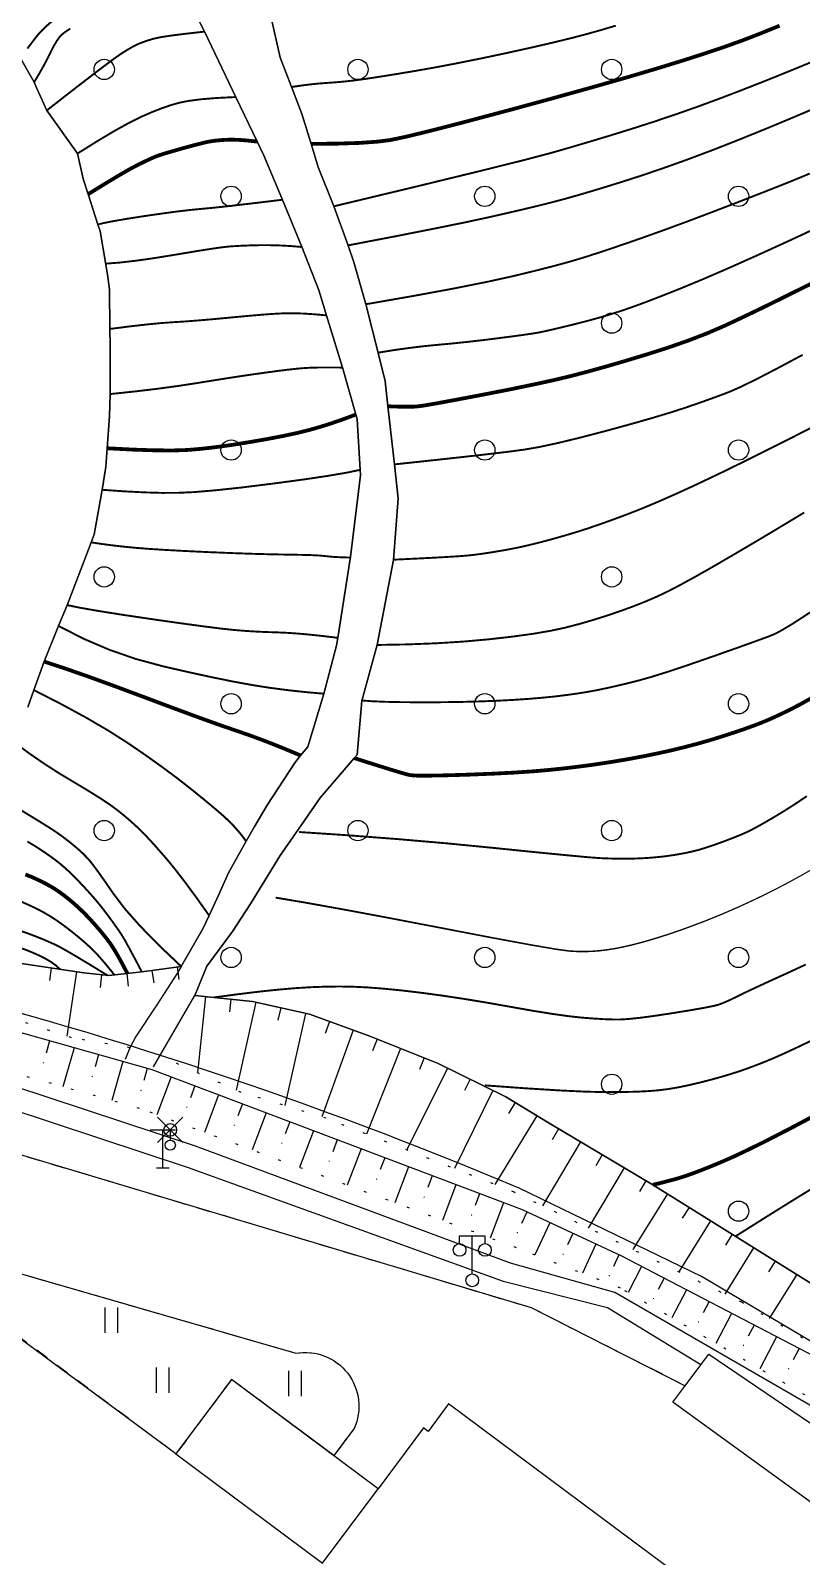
# Model space of a CAD drawing. Extents: x 396500 to 398250, y 1005980 to 1008200.
# Drawn here: x 396582.8 to 396613.2, y 1006693.8 to 1006754 of the extents above; entities that cross this region are included whole.
import ezdxf

# ---------------------------------------------------------------- set-up
doc = ezdxf.new("R2010")
doc.units = 0
doc.header["$LTSCALE"] = 0.5
doc.header["$PDMODE"] = 35
doc.header["$PDSIZE"] = 0.5
doc.linetypes.add('X4', pattern=[1.6, 0, -1.6])
doc.linetypes.add('X6', pattern=[2, 1, -1])
doc.layers.get('0').update_dxf_attribs({"linetype": 'CONTINUOUS'})
doc.layers.add('ASSIST', color=7, linetype='CONTINUOUS', plot=False)
for name, color, linetype in [('DGX', 2, 'CONTINUOUS'), ('DLDW', 11, 'CONTINUOUS'), ('DLSS', 4, 'CONTINUOUS'), ('DMTZ', 3, 'CONTINUOUS'), ('JMD', 6, 'CONTINUOUS'), ('ZBTZ', 3, 'CONTINUOUS')]:
    doc.layers.add(name, color=color, linetype=linetype)
doc.linetypes.add('10421', pattern='A,2,[150,AAA.SHX,S=1,R=0,X=0,Y=1],1e-11', length=2)
doc.linetypes.add('10422', pattern='A,2,[150,AAA.SHX,S=1,R=0,X=0,Y=1],2,[177,AAA.SHX,S=1,R=0,X=0,Y=0.8],1e-09', length=4)
doc.linetypes.add('1161', pattern='A,0,[149,AAA.SHX,S=0.15,R=0,X=0,Y=0],-1.6', length=1.6)
doc.linetypes.add('444', pattern='A,4.5,[145,AAA.SHX,S=1,R=0,X=0,Y=1],4.5,-0.5,[146,AAA.SHX,S=1,R=0,X=0,Y=0],-0.5', length=10)

# ---------------------------------------------------------------- blocks, each defined once
blk = doc.blocks.new('gc097')
for p, q in [((-1, 2.9), (-1, 3.5)), ((-1, 3.5), (1, 3.5)), ((0, 0.5), (0, 3.5)), ((1, 3.5), (1, 2.9))]:
    blk.add_line(p, q)
for centre in [(-1, 2.4), (1, 2.4), (0, 0)]:
    blk.add_circle(centre, 0.5)
blk = doc.blocks.new('gc063')
for p, q in [((-1, 3), (1, 3)), ((0, 0), (0, 3)), ((0.6, 3), (0.6, 2.2)), ((-0.5, 0), (0.5, 0))]:
    blk.add_line(p, q)
blk.add_circle((0.6, 1.8), 0.4)
blk.add_point((0.6, 3))
blk.add_point((0.6, 3))
blk = doc.blocks.new('gc323')
at = {"flags": 128}
for points in [[(-0.5, 0), (-0.5, 2)], [(0.5, 0), (0.5, 2)]]:
    blk.add_lwpolyline(points, dxfattribs=at)
blk = doc.blocks.new('gc326')
blk.add_circle((0, 0), 0.8)
blk = doc.blocks.new('GC200')
at = {"linetype": 'Continuous', "const_width": 0.2, "flags": 128}
blk.add_lwpolyline([(-0.1, 0, 1), (0.1, 0, 1)], format="xyb", close=True, dxfattribs=at)

msp = doc.modelspace()

# ---------------------------------------------------------------- linework, layer by layer
at = {"layer": 'ASSIST', "linetype": '1161'}
for points in [[(396580.967, 1006717.409), (396584.922, 1006716.811), (396585.916, 1006716.708), (396587.215, 1006716.853), (396587.899, 1006716.954), (396588.768, 1006717.066), (396588.873, 1006717.245), (396589.618, 1006718.547), (396589.863, 1006719.081), (396590.243, 1006719.91), (396590.634, 1006720.762), (396591.325, 1006722.003), (396591.637, 1006722.564), (396592.153, 1006723.421), (396593.238, 1006725.1), (396593.473, 1006725.384), (396593.753, 1006725.725), (396594.387, 1006727.818), (396594.882, 1006729.725), (396594.933, 1006730.021), (396595.436, 1006733.213), (396595.827, 1006736.43), (396595.816, 1006736.642), (396595.706, 1006738.64), (396595.654, 1006738.824), (396595.119, 1006740.673), (396594.493, 1006742.731), (396594.185, 1006743.73), (396593.514, 1006745.427), (396592.759, 1006747.289), (396592.019, 1006749.038), (396591.757, 1006749.581), (396590.912, 1006751.336), (396589.681, 1006753.914), (396588.863, 1006755.51)], [(396592.352, 1006754.281), (396592.672, 1006752.894), (396593.113, 1006751.733), (396593.515, 1006750.672), (396593.882, 1006749.49), (396594.167, 1006748.571), (396594.784, 1006747.03), (396595.34, 1006745.49), (396595.563, 1006744.824), (396596.039, 1006743.169), (396596.523, 1006741.26), (396596.8, 1006740.137), (396596.913, 1006739.146), (396597.176, 1006736.858), (396597.316, 1006735.516), (396597.137, 1006733.1), (396596.493, 1006729.74), (396595.883, 1006727.535), (396595.699, 1006725.414), (396595.584, 1006725.281), (396594.246, 1006723.708), (396593.384, 1006722.481), (396592.664, 1006721.44), (396591.502, 1006719.532), (396590.784, 1006718.451), (396589.78, 1006717.08), (396589.299, 1006715.926), (396591.569, 1006715.691), (396593.828, 1006715.182), (396596.205, 1006714.321), (396598.889, 1006713.246), (396601.557, 1006711.929), (396603.264, 1006710.885), (396607.355, 1006708.461), (396615.198, 1006703.569)], [(396582.428, 1006752.87), (396582.969, 1006751.921), (396583.081, 1006751.67), (396583.285, 1006751.214), (396583.467, 1006750.809), (396584.674, 1006749.108), (396584.896, 1006748.111), (396585.097, 1006747.508), (396585.486, 1006746.314), (396585.572, 1006746.049), (396585.794, 1006744.738), (396585.877, 1006744.245), (396585.946, 1006743.75), (396585.959, 1006742.196), (396585.965, 1006741.554), (396585.97, 1006739.63), (396585.94, 1006738.752), (396585.849, 1006737.492), (396585.796, 1006736.757), (396585.649, 1006735.856), (396585.337, 1006734.091), (396585.221, 1006733.784), (396584.881, 1006732.88), (396584.275, 1006731.31), (396583.936, 1006730.488), (396583.371, 1006729.083), (396582.962, 1006727.96), (396582.716, 1006727.285)]]:
    msp.add_lwpolyline(points, dxfattribs=at)
at = {"layer": 'ASSIST', "linetype": 'X4'}
for points in [[(396657.988, 1006671.982), (396655.198, 1006674.047), (396651.147, 1006677.129), (396650.827, 1006676.708), (396649.853, 1006677.231), (396646.467, 1006679.329), (396632.569, 1006688.235), (396625.454, 1006693.053), (396614.905, 1006699.277), (396606.078, 1006704.39), (396601.981, 1006705.978), (396587.123, 1006711.475), (396578.233, 1006713.982), (396568.544, 1006715.93), (396554.916, 1006718.275), (396548.557, 1006720.072), (396525.429, 1006729.389), (396500, 1006746.265)], [(396586.742, 1006713.865), (396584.448, 1006714.257), (396580.678, 1006715.492), (396579.162, 1006716.1)], [(396652.934, 1006677.239), (396646.373, 1006681.614), (396639.629, 1006685.904), (396629.543, 1006692.337), (396619.463, 1006698.769), (396610.855, 1006703.831), (396601.894, 1006708.169), (396594.478, 1006711.088), (396591.133, 1006712.104), (396587.927, 1006713.543)]]:
    msp.add_lwpolyline(points, dxfattribs=at)
at = {"layer": 'DGX', "linetype": 'Continuous', "const_width": 0.075}
for points in [[(396588.081, 1006757.108), (396587.887, 1006757.051), (396587.694, 1006756.984), (396587.504, 1006756.907), (396587.315, 1006756.82), (396587.096, 1006756.703), (396586.815, 1006756.538), (396586.471, 1006756.324), (396586.064, 1006756.062), (396585.641, 1006755.781), (396585.245, 1006755.509), (396584.876, 1006755.248), (396584.535, 1006754.996), (396584.232, 1006754.766), (396583.979, 1006754.57), (396583.776, 1006754.408), (396583.622, 1006754.28), (396583.498, 1006754.171), (396583.386, 1006754.069), (396583.285, 1006753.971), (396583.197, 1006753.88), (396583.087, 1006753.75), (396582.922, 1006753.538), (396582.702, 1006753.245)], [(396584.394, 1006754.035), (396584.216, 1006753.916), (396584.087, 1006753.819), (396583.979, 1006753.709), (396583.865, 1006753.552), (396583.743, 1006753.348), (396583.615, 1006753.096), (396583.476, 1006752.815), (396583.322, 1006752.526), (396583.153, 1006752.228), (396582.969, 1006751.921)], [(396605.89, 1006754.149), (396605.305, 1006753.975), (396604.749, 1006753.819), (396604.147, 1006753.661), (396603.425, 1006753.485), (396602.581, 1006753.29), (396601.617, 1006753.077), (396600.622, 1006752.865), (396599.688, 1006752.677), (396598.813, 1006752.511), (396597.998, 1006752.367), (396597.271, 1006752.246), (396596.656, 1006752.147), (396596.155, 1006752.07), (396595.768, 1006752.015), (396595.443, 1006751.974), (396595.13, 1006751.941), (396594.828, 1006751.915), (396594.536, 1006751.895), (396594.233, 1006751.873), (396593.895, 1006751.839), (396593.522, 1006751.792), (396593.113, 1006751.733)], [(396616.983, 1006754.159), (396616.113, 1006753.778), (396615.133, 1006753.357), (396614.041, 1006752.897), (396612.928, 1006752.436), (396611.884, 1006752.013), (396610.908, 1006751.629), (396610.002, 1006751.282), (396609.13, 1006750.961), (396608.26, 1006750.655), (396607.393, 1006750.363), (396606.527, 1006750.085), (396605.681, 1006749.823), (396604.872, 1006749.579), (396604.101, 1006749.351), (396603.367, 1006749.14), (396602.295, 1006748.857), (396600.506, 1006748.411), (396598.003, 1006747.802), (396594.784, 1006747.03)], [(396589.681, 1006753.914), (396588.939, 1006753.831), (396588.36, 1006753.757), (396587.942, 1006753.693), (396587.685, 1006753.637), (396587.517, 1006753.587), (396587.364, 1006753.537), (396587.226, 1006753.488), (396587.103, 1006753.441), (396586.975, 1006753.382), (396586.822, 1006753.301), (396586.644, 1006753.198), (396586.44, 1006753.072), (396586.092, 1006752.828), (396585.481, 1006752.37), (396584.606, 1006751.697), (396583.467, 1006750.809)], [(396590.912, 1006751.336), (396590.183, 1006751.3), (396589.567, 1006751.25), (396589.066, 1006751.186), (396588.678, 1006751.108), (396588.336, 1006751.01), (396587.973, 1006750.884), (396587.588, 1006750.732), (396587.181, 1006750.554), (396586.711, 1006750.32), (396586.136, 1006750.001), (396585.457, 1006749.597), (396584.674, 1006749.108)], [(396614.213, 1006751.099), (396612.942, 1006750.557), (396611.763, 1006750.066), (396610.677, 1006749.626), (396609.683, 1006749.236), (396608.745, 1006748.884), (396607.829, 1006748.556), (396606.933, 1006748.25), (396606.059, 1006747.969), (396605.242, 1006747.717), (396604.517, 1006747.501), (396603.885, 1006747.322), (396603.346, 1006747.179), (396602.819, 1006747.048), (396602.224, 1006746.905), (396601.56, 1006746.751), (396600.829, 1006746.585), (396599.912, 1006746.388), (396598.692, 1006746.14), (396597.168, 1006745.84), (396595.34, 1006745.49)], [(396613.538, 1006748.322), (396613.13, 1006748.15), (396612.524, 1006747.905), (396611.719, 1006747.587), (396610.716, 1006747.196), (396609.66, 1006746.79), (396608.697, 1006746.426), (396607.826, 1006746.105), (396607.046, 1006745.826), (396606.345, 1006745.581), (396605.706, 1006745.363), (396605.13, 1006745.172), (396604.618, 1006745.008), (396604.084, 1006744.849), (396603.446, 1006744.675), (396602.703, 1006744.486), (396601.857, 1006744.28), (396600.819, 1006744.051), (396599.503, 1006743.789), (396597.91, 1006743.495), (396596.039, 1006743.169)], [(396592.759, 1006747.289), (396591.652, 1006747.155), (396590.749, 1006747.05), (396590.052, 1006746.974), (396589.56, 1006746.928), (396589.126, 1006746.886), (396588.605, 1006746.825), (396587.996, 1006746.743), (396587.3, 1006746.642), (396586.632, 1006746.537), (396586.106, 1006746.448), (396585.724, 1006746.373), (396585.486, 1006746.314)], [(396614.067, 1006746.297), (396612.767, 1006745.691), (396611.467, 1006745.097), (396610.315, 1006744.583), (396609.312, 1006744.149), (396608.458, 1006743.796), (396607.723, 1006743.504), (396607.08, 1006743.256), (396606.527, 1006743.053), (396606.066, 1006742.894), (396605.638, 1006742.759), (396605.188, 1006742.626), (396604.714, 1006742.497), (396604.216, 1006742.37), (396603.751, 1006742.257), (396603.372, 1006742.167), (396603.08, 1006742.101), (396602.875, 1006742.058), (396602.652, 1006742.02), (396602.308, 1006741.97), (396601.844, 1006741.906), (396601.257, 1006741.83), (396600.623, 1006741.751), (396600.012, 1006741.682), (396599.427, 1006741.621), (396598.866, 1006741.569), (396598.307, 1006741.514), (396597.731, 1006741.444), (396597.136, 1006741.36), (396596.523, 1006741.26)], [(396593.514, 1006745.427), (396593.089, 1006745.463), (396592.665, 1006745.486), (396592.242, 1006745.497), (396591.819, 1006745.496), (396591.422, 1006745.486), (396591.074, 1006745.472), (396590.774, 1006745.454), (396590.523, 1006745.432), (396590.222, 1006745.394), (396589.773, 1006745.326), (396589.175, 1006745.23), (396588.43, 1006745.105), (396587.65, 1006744.979), (396586.95, 1006744.881), (396586.33, 1006744.811), (396585.789, 1006744.769)], [(396594.493, 1006742.731), (396594.014, 1006742.774), (396593.586, 1006742.802), (396593.21, 1006742.815), (396592.886, 1006742.814), (396592.531, 1006742.798), (396592.062, 1006742.766), (396591.478, 1006742.717), (396590.781, 1006742.652), (396590.07, 1006742.585), (396589.446, 1006742.531), (396588.909, 1006742.49), (396588.458, 1006742.462), (396587.996, 1006742.429), (396587.426, 1006742.374), (396586.747, 1006742.297), (396585.959, 1006742.196)], [(396613.26, 1006741.177), (396612.254, 1006740.639), (396611.436, 1006740.215), (396610.806, 1006739.907), (396610.362, 1006739.713), (396609.992, 1006739.572), (396609.58, 1006739.422), (396609.127, 1006739.261), (396608.633, 1006739.091), (396608.047, 1006738.902), (396607.323, 1006738.684), (396606.458, 1006738.438), (396605.454, 1006738.164), (396604.449, 1006737.902), (396603.584, 1006737.693), (396602.857, 1006737.538), (396602.269, 1006737.437), (396601.562, 1006737.344), (396600.477, 1006737.217), (396599.015, 1006737.055), (396597.176, 1006736.858)], [(396595.119, 1006740.673), (396594.649, 1006740.678), (396594.243, 1006740.677), (396593.902, 1006740.669), (396593.624, 1006740.655), (396593.34, 1006740.63), (396592.979, 1006740.591), (396592.54, 1006740.536), (396592.023, 1006740.466), (396591.443, 1006740.384), (396590.816, 1006740.29), (396590.14, 1006740.184), (396589.417, 1006740.067), (396588.641, 1006739.948), (396587.808, 1006739.835), (396586.917, 1006739.729), (396585.97, 1006739.63)], [(396613.673, 1006738.34), (396612.329, 1006737.657), (396611.123, 1006737.055), (396610.057, 1006736.533), (396609.131, 1006736.092), (396608.309, 1006735.714), (396607.556, 1006735.382), (396606.871, 1006735.096), (396606.256, 1006734.856), (396605.705, 1006734.653), (396605.212, 1006734.477), (396604.777, 1006734.329), (396604.401, 1006734.208), (396604.049, 1006734.102), (396603.686, 1006733.996), (396603.312, 1006733.892), (396602.927, 1006733.789), (396602.538, 1006733.692), (396602.152, 1006733.603), (396601.769, 1006733.525), (396601.39, 1006733.456), (396601.028, 1006733.396), (396600.697, 1006733.345), (396600.397, 1006733.304), (396600.129, 1006733.272), (396599.751, 1006733.24), (396599.121, 1006733.201), (396598.238, 1006733.154), (396597.104, 1006733.099)], [(396595.816, 1006736.642), (396595.292, 1006736.532), (396594.543, 1006736.404), (396593.569, 1006736.259), (396592.369, 1006736.098), (396591.151, 1006735.947), (396590.119, 1006735.836), (396589.274, 1006735.765), (396588.616, 1006735.735), (396588.007, 1006735.734), (396587.309, 1006735.754), (396586.523, 1006735.795), (396585.649, 1006735.856)], [(396613.321, 1006734.961), (396612.388, 1006734.398), (396611.471, 1006733.85), (396610.569, 1006733.318), (396609.737, 1006732.833), (396609.025, 1006732.429), (396608.434, 1006732.105), (396607.965, 1006731.86), (396607.538, 1006731.657), (396607.073, 1006731.456), (396606.572, 1006731.258), (396606.033, 1006731.062), (396605.481, 1006730.876), (396604.94, 1006730.707), (396604.41, 1006730.555), (396603.891, 1006730.42), (396603.319, 1006730.297), (396602.631, 1006730.18), (396601.826, 1006730.069), (396600.905, 1006729.964), (396599.895, 1006729.874), (396598.823, 1006729.806), (396597.689, 1006729.762), (396596.493, 1006729.74)], [(396595.432, 1006733.185), (396595.133, 1006733.193), (396594.871, 1006733.205), (396594.647, 1006733.221), (396594.46, 1006733.242), (396594.24, 1006733.263), (396593.916, 1006733.28), (396593.488, 1006733.292), (396592.957, 1006733.301), (396592.325, 1006733.312), (396591.597, 1006733.332), (396590.771, 1006733.361), (396589.847, 1006733.399), (396588.938, 1006733.442), (396588.153, 1006733.485), (396587.493, 1006733.527), (396586.958, 1006733.57), (396586.494, 1006733.615), (396586.05, 1006733.666), (396585.626, 1006733.722), (396585.221, 1006733.784)], [(396594.933, 1006730.021), (396594.22, 1006730.107), (396593.583, 1006730.171), (396593.022, 1006730.214), (396592.537, 1006730.236), (396592.098, 1006730.25), (396591.67, 1006730.27), (396591.255, 1006730.297), (396590.852, 1006730.33), (396590.348, 1006730.384), (396589.631, 1006730.475), (396588.701, 1006730.602), (396587.558, 1006730.765), (396586.415, 1006730.935), (396585.487, 1006731.083), (396584.774, 1006731.208), (396584.275, 1006731.31)], [(396613.593, 1006731.052), (396613.128, 1006730.747), (396612.818, 1006730.549), (396612.601, 1006730.418), (396612.414, 1006730.309), (396612.259, 1006730.224), (396612.134, 1006730.162), (396611.903, 1006730.07), (396611.431, 1006729.897), (396610.718, 1006729.641), (396609.763, 1006729.303), (396608.767, 1006728.958), (396607.931, 1006728.679), (396607.254, 1006728.468), (396606.737, 1006728.324), (396606.31, 1006728.218), (396605.905, 1006728.122), (396605.522, 1006728.036), (396605.16, 1006727.961), (396604.793, 1006727.893), (396604.392, 1006727.828), (396603.957, 1006727.767), (396603.489, 1006727.71), (396602.98, 1006727.658), (396602.422, 1006727.612), (396601.815, 1006727.572), (396601.16, 1006727.538), (396600.464, 1006727.512), (396599.735, 1006727.493), (396598.974, 1006727.483), (396598.181, 1006727.48), (396597.431, 1006727.486), (396596.798, 1006727.5), (396596.284, 1006727.522), (396595.887, 1006727.552)], [(396594.387, 1006727.818), (396593.641, 1006727.885), (396592.921, 1006727.964), (396592.225, 1006728.056), (396591.555, 1006728.162), (396590.843, 1006728.292), (396590.022, 1006728.458), (396589.093, 1006728.66), (396588.055, 1006728.897), (396586.978, 1006729.188), (396585.933, 1006729.551), (396584.919, 1006729.984), (396583.936, 1006730.488)], [(396582.962, 1006727.96), (396584.056, 1006727.399), (396585.038, 1006726.865), (396585.907, 1006726.356), (396586.664, 1006725.873), (396587.346, 1006725.407), (396587.994, 1006724.944), (396588.608, 1006724.488), (396589.186, 1006724.035), (396589.7, 1006723.619), (396590.119, 1006723.27), (396590.444, 1006722.987), (396590.674, 1006722.77), (396590.852, 1006722.585), (396591.02, 1006722.395), (396591.177, 1006722.202), (396591.325, 1006722.003)], [(396582.269, 1006725.841), (396582.801, 1006725.449), (396583.356, 1006725.067), (396583.935, 1006724.695), (396584.535, 1006724.333), (396585.103, 1006723.994), (396585.581, 1006723.695), (396585.971, 1006723.435), (396586.27, 1006723.213), (396586.518, 1006723.013), (396586.751, 1006722.814), (396586.969, 1006722.618), (396587.172, 1006722.424), (396587.382, 1006722.21), (396587.621, 1006721.953), (396587.889, 1006721.653), (396588.187, 1006721.311), (396588.525, 1006720.899), (396588.918, 1006720.39), (396589.364, 1006719.784), (396589.863, 1006719.081)], [(396581.678, 1006723.694), (396582.515, 1006723.189), (396583.163, 1006722.794), (396583.621, 1006722.507), (396583.891, 1006722.328), (396584.065, 1006722.203), (396584.236, 1006722.074), (396584.406, 1006721.941), (396584.573, 1006721.804), (396584.733, 1006721.666), (396584.881, 1006721.529), (396585.016, 1006721.393), (396585.14, 1006721.258), (396585.289, 1006721.073), (396585.499, 1006720.789), (396585.772, 1006720.404), (396586.106, 1006719.919), (396586.547, 1006719.339), (396587.137, 1006718.671), (396587.878, 1006717.913), (396588.768, 1006717.066)], [(396582.703, 1006721.992), (396582.859, 1006721.901), (396583.031, 1006721.796), (396583.219, 1006721.675), (396583.422, 1006721.539), (396583.625, 1006721.397), (396583.815, 1006721.257), (396583.99, 1006721.119), (396584.15, 1006720.984), (396584.316, 1006720.833), (396584.506, 1006720.648), (396584.72, 1006720.431), (396584.959, 1006720.179), (396585.202, 1006719.912), (396585.433, 1006719.644), (396585.651, 1006719.376), (396585.856, 1006719.108), (396586.04, 1006718.857), (396586.196, 1006718.639), (396586.325, 1006718.454), (396586.425, 1006718.302), (396586.54, 1006718.111), (396586.709, 1006717.806), (396586.934, 1006717.386), (396587.215, 1006716.853)], [(396586.153, 1006716.712), (396585.914, 1006717.008), (396585.7, 1006717.264), (396585.512, 1006717.48), (396585.35, 1006717.655), (396585.18, 1006717.821), (396584.971, 1006718.01), (396584.723, 1006718.221), (396584.435, 1006718.454), (396584.133, 1006718.686), (396583.843, 1006718.892), (396583.563, 1006719.072), (396583.296, 1006719.225), (396583.039, 1006719.358), (396582.795, 1006719.475), (396582.563, 1006719.578), (396582.343, 1006719.665), (396582.083, 1006719.744), (396581.729, 1006719.822), (396581.282, 1006719.898), (396580.742, 1006719.972)], [(396580.335, 1006719.059), (396581.027, 1006718.887), (396581.646, 1006718.719), (396582.19, 1006718.555), (396582.661, 1006718.394), (396583.07, 1006718.239), (396583.431, 1006718.092), (396583.743, 1006717.953), (396584.006, 1006717.821), (396584.301, 1006717.656), (396584.711, 1006717.416), (396585.234, 1006717.1), (396585.871, 1006716.709)], [(396583.989, 1006716.958), (396583.835, 1006717.101), (396583.643, 1006717.241), (396583.414, 1006717.378), (396583.146, 1006717.511), (396582.867, 1006717.633), (396582.603, 1006717.738), (396582.354, 1006717.824), (396582.12, 1006717.893), (396581.882, 1006717.951), (396581.623, 1006718.006), (396581.341, 1006718.058), (396581.038, 1006718.108), (396580.733, 1006718.147), (396580.448, 1006718.169), (396580.183, 1006718.175), (396579.937, 1006718.163)], [(396613.382, 1006717.144), (396612.609, 1006716.787), (396611.97, 1006716.496), (396611.44, 1006716.251), (396611.019, 1006716.053), (396610.708, 1006715.901), (396610.467, 1006715.783), (396610.257, 1006715.686), (396610.078, 1006715.611), (396609.929, 1006715.557), (396609.716, 1006715.505), (396609.346, 1006715.432), (396608.819, 1006715.34), (396608.133, 1006715.229), (396607.43, 1006715.122), (396606.85, 1006715.045), (396606.394, 1006714.997), (396606.06, 1006714.978), (396605.764, 1006714.979), (396605.419, 1006714.991), (396605.027, 1006715.015), (396604.585, 1006715.049), (396604.059, 1006715.105), (396603.41, 1006715.196), (396602.638, 1006715.319), (396601.743, 1006715.477), (396600.807, 1006715.643), (396599.911, 1006715.79), (396599.056, 1006715.919), (396598.242, 1006716.029), (396597.48, 1006716.12), (396596.78, 1006716.19), (396596.145, 1006716.24), (396595.573, 1006716.268), (396595.023, 1006716.278), (396594.452, 1006716.272), (396593.862, 1006716.25), (396593.251, 1006716.212), (396592.586, 1006716.154), (396591.832, 1006716.075), (396590.99, 1006715.972), (396590.06, 1006715.848)], [(396613.767, 1006714.224), (396613.026, 1006713.87), (396612.445, 1006713.601), (396612.025, 1006713.417), (396611.689, 1006713.28), (396611.36, 1006713.152), (396611.038, 1006713.033), (396610.723, 1006712.924), (396610.395, 1006712.819), (396610.032, 1006712.711), (396609.633, 1006712.602), (396609.2, 1006712.49), (396608.761, 1006712.387), (396608.347, 1006712.302), (396607.956, 1006712.236), (396607.59, 1006712.189), (396607.196, 1006712.156), (396606.721, 1006712.132), (396606.166, 1006712.119), (396605.531, 1006712.115), (396604.725, 1006712.132), (396603.656, 1006712.183), (396602.326, 1006712.266), (396600.732, 1006712.382)], [(396613.894, 1006708.475), (396613.035, 1006707.951), (396611.94, 1006707.27), (396610.611, 1006706.432)]]:
    msp.add_lwpolyline(points, dxfattribs=at)
at = {"layer": 'DGX', "color": 3, "linetype": 'Continuous', "lineweight": -2, "const_width": 0.15}
for points in [[(396612.349, 1006754.147), (396611.542, 1006753.822), (396610.882, 1006753.567), (396610.237, 1006753.335), (396609.478, 1006753.078), (396608.605, 1006752.797), (396607.618, 1006752.492), (396606.465, 1006752.15), (396605.096, 1006751.758), (396603.511, 1006751.316), (396601.709, 1006750.825), (396599.983, 1006750.365), (396598.623, 1006750.014), (396597.631, 1006749.773), (396597.006, 1006749.642), (396596.479, 1006749.576), (396595.783, 1006749.528), (396594.917, 1006749.5), (396593.882, 1006749.49)], [(396591.757, 1006749.581), (396591.384, 1006749.621), (396591.059, 1006749.646), (396590.782, 1006749.657), (396590.553, 1006749.652), (396590.356, 1006749.64), (396590.178, 1006749.624), (396590.018, 1006749.605), (396589.877, 1006749.583), (396589.711, 1006749.548), (396589.48, 1006749.492), (396589.181, 1006749.413), (396588.817, 1006749.313), (396588.457, 1006749.211), (396588.17, 1006749.127), (396587.957, 1006749.061), (396587.818, 1006749.014), (396587.696, 1006748.964), (396587.536, 1006748.893), (396587.336, 1006748.8), (396587.097, 1006748.684), (396586.779, 1006748.516), (396586.339, 1006748.264), (396585.779, 1006747.928), (396585.097, 1006747.508)], [(396613.583, 1006743.973), (396612.771, 1006743.573), (396612.085, 1006743.232), (396611.421, 1006742.908), (396610.779, 1006742.602), (396610.159, 1006742.312), (396609.512, 1006742.032), (396608.79, 1006741.752), (396607.993, 1006741.473), (396607.122, 1006741.194), (396606.253, 1006740.931), (396605.462, 1006740.701), (396604.75, 1006740.504), (396604.116, 1006740.338), (396603.453, 1006740.18), (396602.651, 1006740.005), (396601.71, 1006739.811), (396600.631, 1006739.6), (396599.608, 1006739.406), (396598.838, 1006739.264), (396598.32, 1006739.175), (396598.054, 1006739.139), (396597.878, 1006739.131), (396597.629, 1006739.13), (396597.307, 1006739.135), (396596.913, 1006739.146)], [(396595.654, 1006738.824), (396595.158, 1006738.639), (396594.684, 1006738.475), (396594.231, 1006738.332), (396593.8, 1006738.21), (396593.338, 1006738.096), (396592.794, 1006737.979), (396592.169, 1006737.859), (396591.462, 1006737.736), (396590.747, 1006737.622), (396590.097, 1006737.533), (396589.512, 1006737.467), (396588.992, 1006737.424), (396588.43, 1006737.406), (396587.719, 1006737.411), (396586.859, 1006737.44), (396585.849, 1006737.492)], [(396583.371, 1006729.083), (396584.143, 1006728.829), (396585.063, 1006728.509), (396586.129, 1006728.122), (396587.343, 1006727.669), (396588.536, 1006727.222), (396589.538, 1006726.853), (396590.351, 1006726.561), (396590.974, 1006726.348), (396591.526, 1006726.157), (396592.126, 1006725.933), (396592.775, 1006725.675), (396593.473, 1006725.384)], [(396613.655, 1006727.674), (396613.175, 1006727.407), (396612.803, 1006727.212), (396612.491, 1006727.058), (396612.193, 1006726.917), (396611.907, 1006726.79), (396611.634, 1006726.676), (396611.34, 1006726.563), (396610.991, 1006726.437), (396610.585, 1006726.298), (396610.124, 1006726.148), (396609.63, 1006725.995), (396609.124, 1006725.85), (396608.608, 1006725.714), (396608.08, 1006725.586), (396607.537, 1006725.465), (396606.974, 1006725.351), (396606.391, 1006725.242), (396605.789, 1006725.14), (396605.175, 1006725.045), (396604.559, 1006724.96), (396603.941, 1006724.885), (396603.319, 1006724.819), (396602.649, 1006724.76), (396601.882, 1006724.709), (396601.018, 1006724.665), (396600.058, 1006724.627), (396599.161, 1006724.6), (396598.483, 1006724.588), (396598.026, 1006724.591), (396597.79, 1006724.608), (396597.557, 1006724.668), (396597.112, 1006724.8), (396596.455, 1006725.005), (396595.584, 1006725.281)], [(396582.624, 1006720.693), (396582.823, 1006720.615), (396583.036, 1006720.522), (396583.25, 1006720.421), (396583.452, 1006720.317), (396583.642, 1006720.21), (396583.819, 1006720.101), (396583.992, 1006719.983), (396584.172, 1006719.85), (396584.358, 1006719.702), (396584.55, 1006719.539), (396584.746, 1006719.361), (396584.942, 1006719.171), (396585.139, 1006718.967), (396585.337, 1006718.75), (396585.526, 1006718.533), (396585.694, 1006718.331), (396585.843, 1006718.143), (396585.971, 1006717.97), (396586.103, 1006717.77), (396586.262, 1006717.504), (396586.446, 1006717.171), (396586.657, 1006716.771)], [(396613.679, 1006711.166), (396612.775, 1006710.686), (396611.921, 1006710.246), (396611.173, 1006709.874), (396610.532, 1006709.57), (396609.997, 1006709.336), (396609.547, 1006709.151), (396609.162, 1006708.999), (396608.841, 1006708.879), (396608.584, 1006708.791), (396608.339, 1006708.716), (396608.052, 1006708.636), (396607.724, 1006708.551), (396607.355, 1006708.461)]]:
    msp.add_lwpolyline(points, dxfattribs=at)
at = {"layer": 'DGX', "linetype": 'Continuous', "const_width": 0.075, "flags": 128}
msp.add_lwpolyline([(396593.413, 1006722.367), (396595.387, 1006722.235), (396597.321, 1006722.086), (396599.215, 1006721.922), (396601.07, 1006721.741), (396602.709, 1006721.574), (396603.958, 1006721.452), (396604.818, 1006721.372), (396605.288, 1006721.337), (396605.56, 1006721.326), (396605.826, 1006721.318), (396606.086, 1006721.315), (396606.339, 1006721.315), (396606.587, 1006721.319), (396606.829, 1006721.328), (396607.066, 1006721.34), (396607.298, 1006721.356), (396607.525, 1006721.377), (396607.747, 1006721.4), (396607.965, 1006721.428), (396608.178, 1006721.459), (396608.386, 1006721.494), (396608.591, 1006721.532), (396608.793, 1006721.574), (396608.99, 1006721.619), (396609.206, 1006721.677), (396609.461, 1006721.755), (396609.757, 1006721.855), (396610.094, 1006721.976), (396610.426, 1006722.101), (396610.712, 1006722.214), (396610.95, 1006722.315), (396611.141, 1006722.403), (396611.328, 1006722.5), (396611.555, 1006722.623), (396611.822, 1006722.775), (396612.129, 1006722.954), (396612.455, 1006723.151), (396612.779, 1006723.354), (396613.101, 1006723.564), (396613.421, 1006723.781)], dxfattribs=at)
at = {"layer": 'DGX', "linetype": 'Continuous', "flags": 128}
msp.add_lwpolyline([(396592.491, 1006719.781, 0.075, 0.0733, 0), (396593.744, 1006719.569, 0.0733, 0.0713, 0), (396595.263, 1006719.296, 0.0713, 0.0689, 0), (396597.05, 1006718.962, 0.0689, 0.0661, 0), (396599.104, 1006718.568, 0.0661, 0.0635, 0), (396601.055, 1006718.193, 0.0635, 0.0615, 0), (396602.534, 1006717.92, 0.0615, 0.0602, 0), (396603.541, 1006717.747, 0.0602, 0.0595, 0), (396604.076, 1006717.675, 0.0595, 0.0591, 0), (396604.373, 1006717.659, 0.0591, 0.0587, 0), (396604.666, 1006717.656, 0.0587, 0.0583, 0), (396604.956, 1006717.665, 0.0583, 0.0579, 0), (396605.242, 1006717.687, 0.0579, 0.0575, 0), (396605.534, 1006717.722, 0.0575, 0.0571, 0), (396605.839, 1006717.77, 0.0571, 0.0567, 0), (396606.158, 1006717.832, 0.0567, 0.0563, 0), (396606.491, 1006717.908, 0.0563, 0.0558, 0), (396606.841, 1006717.997, 0.0558, 0.0553, 0), (396607.21, 1006718.101, 0.0553, 0.0547, 0), (396607.598, 1006718.218, 0.0547, 0.0542, 0), (396608.006, 1006718.349, 0.0542, 0.0536, 0), (396608.43, 1006718.494, 0.0536, 0.053, 0), (396608.868, 1006718.653, 0.053, 0.0523, 0), (396609.32, 1006718.824, 0.0523, 0.0517, 0), (396609.785, 1006719.009, 0.0517, 0.051, 0), (396610.26, 1006719.208, 0.051, 0.0503, 0), (396610.742, 1006719.419, 0.0503, 0.0496, 0), (396611.23, 1006719.643, 0.0496, 0.0489, 0), (396611.726, 1006719.88, 0.0489, 0.0481, 0), (396612.225, 1006720.13, 0.0481, 0.0474, 0), (396612.725, 1006720.393, 0.0474, 0.0466, 0), (396613.225, 1006720.667, 0.0466, 0.0459, 0), (396613.726, 1006720.954, 0.0459, 0.0451, 0)], format="xyseb", dxfattribs=at)
at = {"layer": 'DLDW', "linetype": 'Continuous', "elevation": 19.55, "flags": 128}
msp.add_lwpolyline([(396625.32, 1006687.43), (396608.137, 1006699.897), (396609.555, 1006701.786), (396627.101, 1006689.884)], close=True, dxfattribs=at)
at = {"layer": 'DLSS', "linetype": 'X6', "flags": 128}
msp.add_lwpolyline([(396608.62, 1006700.541), (396602.57, 1006703.61), (396572.822, 1006712.521), (396558.985, 1006715.192), (396547.699, 1006718.062), (396537.382, 1006721.921), (396527.095, 1006725.796), (396524.721, 1006727.635), (396524.933, 1006728.034)], dxfattribs=at)
msp.add_lwpolyline([(396561.014, 1006709.572), (396570.77, 1006708.334), (396593.285, 1006701.825, -0.602784), (396595.579, 1006698.857), (396594.781, 1006697.786)], format="xyb", dxfattribs=at)
msp.add_lwpolyline([(396590.748, 1006700.792), (396588.559, 1006697.854), (396582.778, 1006702.162), (396580.465, 1006703.838), (396576.493, 1006698.356), (396561.014, 1006709.572), (396570.77, 1006708.334), (396593.285, 1006701.825, -0.602784), (396595.579, 1006698.857), (396594.781, 1006697.786)], format="xyb", close=True, dxfattribs=at)
at = {"layer": 'DMTZ', "linetype": 'Continuous'}
for p, q in [((396583.647, 1006717.004), (396583.572, 1006716.509)), ((396584.635, 1006716.854), (396584.252, 1006714.321)), ((396585.628, 1006716.738), (396585.577, 1006716.241)), ((396586.622, 1006716.787), (396586.678, 1006716.29)), ((396587.614, 1006716.913), (396587.688, 1006716.418)), ((396588.605, 1006717.046), (396588.669, 1006716.55)), ((396589.725, 1006715.882), (396589.412, 1006712.877)), ((396590.719, 1006715.779), (396590.668, 1006715.282)), ((396591.711, 1006715.659), (396590.932, 1006712.194)), ((396592.687, 1006715.439), (396592.577, 1006714.951)), ((396593.662, 1006715.22), (396592.845, 1006711.584)), ((396595.549, 1006714.559), (396594.309, 1006711.139)), ((396594.608, 1006714.899), (396594.438, 1006714.429)), ((396583.58, 1006714.138), (396583.444, 1006713.657)), ((396584.542, 1006713.866), (396584.107, 1006712.325)), ((396597.414, 1006713.837), (396596.063, 1006710.464)), ((396596.485, 1006714.208), (396596.299, 1006713.744)), ((396585.505, 1006713.595), (396585.369, 1006713.114)), ((396586.467, 1006713.324), (396586.032, 1006711.782)), ((396598.342, 1006713.465), (396598.156, 1006713.001)), ((396587.429, 1006713.052), (396587.294, 1006712.571)), ((396588.37, 1006712.715), (396587.805, 1006711.222)), ((396599.257, 1006713.064), (396597.663, 1006709.834)), ((396600.154, 1006712.622), (396599.933, 1006712.173)), ((396589.305, 1006712.361), (396589.128, 1006711.893)), ((396590.241, 1006712.007), (396589.681, 1006710.528)), ((396601.051, 1006712.179), (396599.53, 1006709.099)), ((396591.176, 1006711.652), (396590.999, 1006711.185)), ((396601.928, 1006711.702), (396601.668, 1006711.276)), ((396592.111, 1006711.298), (396591.557, 1006709.834)), ((396593.046, 1006710.944), (396592.869, 1006710.477)), ((396602.782, 1006711.18), (396601.125, 1006708.471)), ((396593.981, 1006710.59), (396593.433, 1006709.141)), ((396594.917, 1006710.236), (396594.74, 1006709.768)), ((396604.498, 1006710.154), (396603.003, 1006707.632)), ((396603.638, 1006710.664), (396603.383, 1006710.234)), ((396595.852, 1006709.882), (396595.308, 1006708.447)), ((396596.787, 1006709.528), (396596.61, 1006709.06)), ((396605.358, 1006709.644), (396605.103, 1006709.214)), ((396597.722, 1006709.174), (396597.184, 1006707.753)), ((396606.219, 1006709.134), (396604.81, 1006706.757)), ((396598.657, 1006708.82), (396598.48, 1006708.352)), ((396599.593, 1006708.465), (396599.06, 1006707.059)), ((396607.079, 1006708.624), (396606.824, 1006708.194)), ((396600.528, 1006708.111), (396600.351, 1006707.644)), ((396601.463, 1006707.757), (396600.936, 1006706.365)), ((396607.931, 1006708.101), (396606.563, 1006705.908)), ((396602.392, 1006707.389), (396602.181, 1006706.936)), ((396608.78, 1006707.572), (396608.515, 1006707.148)), ((396603.298, 1006706.966), (396602.706, 1006705.697)), ((396604.204, 1006706.543), (396603.993, 1006706.09)), ((396609.628, 1006707.043), (396608.374, 1006705.032)), ((396610.476, 1006706.514), (396610.212, 1006706.089)), ((396605.11, 1006706.119), (396604.575, 1006704.973)), ((396611.325, 1006705.984), (396610.184, 1006704.155)), ((396606.016, 1006705.696), (396605.805, 1006705.243)), ((396612.173, 1006705.455), (396611.909, 1006705.031)), ((396606.906, 1006705.24), (396606.375, 1006704.218)), ((396607.793, 1006704.778), (396607.563, 1006704.335)), ((396613.022, 1006704.926), (396611.94, 1006703.192)), ((396608.681, 1006704.317), (396608.107, 1006703.215)), ((396609.568, 1006703.856), (396609.337, 1006703.412)), ((396610.455, 1006703.395), (396609.84, 1006702.211)), ((396611.343, 1006702.934), (396611.112, 1006702.49)), ((396612.23, 1006702.473), (396611.572, 1006701.208)), ((396613.117, 1006702.011), (396612.887, 1006701.568))]:
    msp.add_line(p, q, dxfattribs=at)
at = {"layer": 'DMTZ', "linetype": '10421'}
for points in [[(396588.863, 1006755.51), (396589.681, 1006753.914), (396590.912, 1006751.336), (396591.757, 1006749.581), (396592.019, 1006749.038), (396592.759, 1006747.289), (396593.514, 1006745.427), (396594.185, 1006743.73), (396594.493, 1006742.731), (396595.119, 1006740.673), (396595.654, 1006738.824), (396595.706, 1006738.64), (396595.816, 1006736.642), (396595.827, 1006736.43), (396595.436, 1006733.213), (396594.933, 1006730.021), (396594.882, 1006729.725), (396594.387, 1006727.818), (396593.753, 1006725.725), (396593.473, 1006725.384), (396593.238, 1006725.1), (396592.153, 1006723.421), (396591.637, 1006722.564), (396591.325, 1006722.003), (396590.634, 1006720.762), (396590.243, 1006719.91), (396589.863, 1006719.081), (396589.618, 1006718.547), (396588.873, 1006717.245), (396588.768, 1006717.066), (396588.621, 1006716.814), (396587.802, 1006715.557), (396586.981, 1006714.304), (396586.742, 1006713.865), (396586.558, 1006713.4)], [(396587.678, 1006713.11), (396589.299, 1006715.926), (396589.78, 1006717.08), (396590.784, 1006718.451), (396591.502, 1006719.532), (396592.664, 1006721.44), (396593.384, 1006722.481), (396594.246, 1006723.708), (396595.584, 1006725.281), (396595.699, 1006725.414), (396595.883, 1006727.535), (396596.493, 1006729.74), (396597.137, 1006733.1), (396597.316, 1006735.516), (396597.176, 1006736.858), (396596.913, 1006739.146), (396596.8, 1006740.137), (396596.523, 1006741.26), (396596.039, 1006743.169), (396595.563, 1006744.824), (396595.34, 1006745.49), (396594.784, 1006747.03), (396594.167, 1006748.571), (396593.882, 1006749.49), (396593.515, 1006750.672), (396593.113, 1006751.733), (396592.672, 1006752.894), (396592.352, 1006754.281)], [(396582.716, 1006727.285), (396582.962, 1006727.96), (396583.371, 1006729.083), (396583.936, 1006730.488), (396584.275, 1006731.31), (396584.881, 1006732.88), (396585.221, 1006733.784), (396585.337, 1006734.091), (396585.649, 1006735.856), (396585.796, 1006736.757), (396585.849, 1006737.492), (396585.94, 1006738.752), (396585.97, 1006739.63), (396585.965, 1006741.554), (396585.959, 1006742.196), (396585.946, 1006743.75), (396585.877, 1006744.245), (396585.794, 1006744.738), (396585.572, 1006746.049), (396585.486, 1006746.314), (396585.097, 1006747.508), (396584.896, 1006748.111), (396584.674, 1006749.108), (396583.467, 1006750.809), (396583.285, 1006751.214), (396583.081, 1006751.67)]]:
    msp.add_lwpolyline(points, dxfattribs=at)
at = {"layer": 'DMTZ', "linetype": 'Continuous'}
for points in [[(396583.081, 1006751.67), (396582.969, 1006751.921), (396582.428, 1006752.87)], [(396658.856, 1006673.328), (396650.717, 1006678.579), (396626.021, 1006694.302), (396615.696, 1006700.671), (396606.126, 1006705.645), (396602.211, 1006707.474), (396587.625, 1006712.997), (396576.871, 1006716.03), (396569.824, 1006717.196), (396555.284, 1006719.836), (396548.85, 1006721.71), (396526.886, 1006730.367), (396500, 1006747.921)], [(396588.768, 1006717.066), (396587.899, 1006716.954), (396587.215, 1006716.853), (396585.916, 1006716.708), (396584.922, 1006716.811), (396580.967, 1006717.409), (396579.694, 1006717.618)], [(396653.761, 1006677.796), (396651.991, 1006679.473), (396650.423, 1006680.715), (396648.785, 1006681.862), (396638.139, 1006688.767), (396634.84, 1006690.951), (396633.883, 1006691.56), (396631.541, 1006693.017), (396628.406, 1006695.108), (396625.249, 1006696.938), (396624.383, 1006697.515), (396618.542, 1006701.374), (396615.198, 1006703.569), (396607.355, 1006708.461), (396603.264, 1006710.885), (396601.557, 1006711.929), (396598.889, 1006713.246), (396596.205, 1006714.321), (396593.828, 1006715.182), (396591.569, 1006715.691), (396589.299, 1006715.926)]]:
    msp.add_lwpolyline(points, dxfattribs=at)
at = {"layer": 'DMTZ', "linetype": '10422', "elevation": 19.378, "flags": 128}
for points in [[(396650.5, 1006676.277), (396632.605, 1006687.714), (396626.001, 1006692.416), (396614.566, 1006699.185), (396605.858, 1006704.214), (396601.748, 1006705.374), (396589.333, 1006709.986), (396582.133, 1006712.362), (396574.047, 1006714.313), (396565.091, 1006716.183), (396548.433, 1006719.35), (396537.935, 1006723.795), (396525.241, 1006728.759), (396520.789, 1006731.257), (396516.672, 1006734.011), (396500, 1006745.727)], [(396573.666, 1006713.488), (396581.888, 1006711.504), (396589.038, 1006709.145), (396601.46, 1006704.67), (396605.57, 1006703.624), (396609.251, 1006701.381)]]:
    msp.add_lwpolyline(points, dxfattribs=at)
at = {"layer": 'JMD', "linetype": '444', "flags": 128}
msp.add_lwpolyline([(396656.959, 1006675.211), (396632.302, 1006691.189), (396609.275, 1006704.847), (396602.082, 1006708.333, 0.038753), (396577.125, 1006716.638), (396567.745, 1006718.137), (396549.256, 1006722.226), (396526.827, 1006731.115), (396500, 1006748.619)], format="xyb", dxfattribs=at)
at = {"layer": 'JMD', "linetype": 'Continuous', "flags": 128}
for points in [[(396619.653, 1006684.669), (396599.306, 1006699.832), (396598.496, 1006698.744), (396598.315, 1006698.879), (396596.53, 1006696.483), (396590.748, 1006700.792), (396588.559, 1006697.854), (396580.465, 1006703.838)], [(396588.559, 1006697.854), (396594.34, 1006693.545), (396596.53, 1006696.483)]]:
    msp.add_lwpolyline(points, dxfattribs=at)
at = {"layer": 'ZBTZ', "linetype": '1161', "flags": 128}
msp.add_lwpolyline([(396608.62, 1006700.541), (396602.57, 1006703.61), (396572.822, 1006712.521), (396558.985, 1006715.192), (396547.699, 1006718.062), (396537.382, 1006721.921), (396527.095, 1006725.796), (396524.721, 1006727.635), (396524.933, 1006728.034), (396548.023, 1006718.638), (396550.971, 1006717.819), (396564.901, 1006715.602), (396573.666, 1006713.488), (396581.888, 1006711.504), (396589.038, 1006709.145), (396601.46, 1006704.67), (396605.57, 1006703.624), (396609.251, 1006701.381)], close=True, dxfattribs=at)
msp.add_lwpolyline([(396576.493, 1006698.356), (396561.014, 1006709.572), (396570.77, 1006708.334), (396593.285, 1006701.825, -0.602784), (396595.579, 1006698.857), (396594.781, 1006697.786), (396590.748, 1006700.792), (396588.559, 1006697.854), (396580.465, 1006703.838)], format="xyb", close=True, dxfattribs=at)

# ---------------------------------------------------------------- block references
at = {"layer": 'DLDW', "linetype": 'Continuous', "xscale": 0.5, "yscale": 0.5}
msp.add_blockref('gc097', (396600.235, 1006704.697, 20.159), dxfattribs=at)
at = {"layer": 'DLSS', "linetype": 'Continuous', "xscale": 0.5, "yscale": 0.5, "zscale": 0.5}
msp.add_blockref('gc063', (396588.036, 1006709.125, 20.305), dxfattribs=at)
at = {"layer": 'DMTZ', "linetype": 'Continuous', "xscale": 0.125, "yscale": 0.125}
for p in [(396583.335, 1006713.272), (396585.26, 1006712.729), (396587.185, 1006712.186), (396588.987, 1006711.519), (396590.857, 1006710.811), (396592.727, 1006710.103), (396594.598, 1006709.394), (396596.468, 1006708.686), (396598.339, 1006707.978), (396600.209, 1006707.27), (396602.011, 1006706.574), (396603.823, 1006705.727), (396605.635, 1006704.881), (396607.378, 1006703.98), (396609.153, 1006703.058), (396610.927, 1006702.135), (396612.702, 1006701.213)]:
    msp.add_blockref('GC200', p, dxfattribs=at)
at = {"layer": 'ZBTZ', "linetype": 'Continuous', "xscale": 0.5, "yscale": 0.5}
for name, p in [('gc326', (396585.731, 1006752.423)), ('gc326', (396595.731, 1006752.423)), ('gc326', (396605.731, 1006752.423)), ('gc326', (396590.731, 1006747.423)), ('gc326', (396600.731, 1006747.423)), ('gc326', (396610.731, 1006747.423)), ('gc326', (396605.731, 1006742.423)), ('gc326', (396590.731, 1006737.423)), ('gc326', (396600.731, 1006737.423)), ('gc326', (396610.731, 1006737.423)), ('gc326', (396585.731, 1006732.423)), ('gc326', (396605.731, 1006732.423)), ('gc326', (396590.731, 1006727.423)), ('gc326', (396600.731, 1006727.423)), ('gc326', (396610.731, 1006727.423)), ('gc326', (396585.731, 1006722.423)), ('gc326', (396595.731, 1006722.423)), ('gc326', (396605.731, 1006722.423)), ('gc326', (396590.731, 1006717.423)), ('gc326', (396600.731, 1006717.423)), ('gc326', (396610.731, 1006717.423)), ('gc326', (396605.731, 1006712.423)), ('gc326', (396610.731, 1006707.423)), ('gc323', (396586.014, 1006702.628)), ('gc323', (396588.046, 1006700.258)), ('gc323', (396593.263, 1006700.136))]:
    msp.add_blockref(name, p, dxfattribs=at)

doc.saveas('drawing.dxf')
